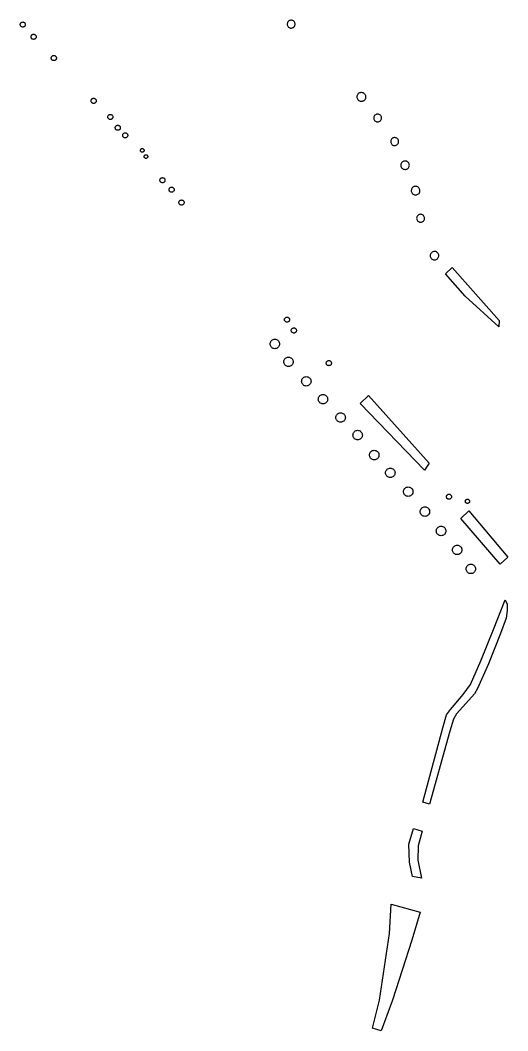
# Model space of a CAD drawing. Header units: millimetres. Extents: x 734061 to 736248, y 4017837 to 4020740.
# Drawn here: x 735548.4 to 735614.8, y 4018306.5 to 4018444 of the extents above; entities that cross this region are included whole.
import ezdxf

# ---------------------------------------------------------------- set-up
doc = ezdxf.new("R2010")
doc.units = ezdxf.units.MM
doc.layers.add('bolvar', color=143, linetype='Continuous', true_color=0x3faae0)

msp = doc.modelspace()

# ---------------------------------------------------------------- linework, layer by layer
at = {"layer": 'bolvar'}
for points in [[(735585.42, 4018442.99), (735585.51, 4018443.03), (735585.59, 4018443.07), (735585.66, 4018443.13), (735585.72, 4018443.2), (735585.76, 4018443.29), (735585.79, 4018443.37), (735585.81, 4018443.47), (735585.81, 4018443.56), (735585.79, 4018443.65), (735585.76, 4018443.74), (735585.71, 4018443.82), (735585.65, 4018443.89), (735585.58, 4018443.95), (735585.5, 4018443.99), (735585.41, 4018444.02), (735585.32, 4018444.04), (735585.23, 4018444.04), (735585.14, 4018444.02), (735585.05, 4018443.99), (735584.97, 4018443.95), (735584.9, 4018443.89), (735584.84, 4018443.81), (735584.79, 4018443.73), (735584.76, 4018443.65), (735584.74, 4018443.56), (735584.74, 4018443.47), (735584.75, 4018443.39), (735584.78, 4018443.31), (735584.82, 4018443.23), (735584.87, 4018443.16), (735584.93, 4018443.1), (735585, 4018443.05), (735585.08, 4018443.01), (735585.16, 4018442.98), (735585.25, 4018442.97), (735585.34, 4018442.98)], [(735549.09, 4018443.45), (735549.08, 4018443.39), (735549.07, 4018443.33), (735549.04, 4018443.27), (735549.01, 4018443.22), (735548.96, 4018443.18), (735548.91, 4018443.15), (735548.86, 4018443.12), (735548.8, 4018443.1), (735548.74, 4018443.1), (735548.68, 4018443.1), (735548.62, 4018443.12), (735548.56, 4018443.15), (735548.52, 4018443.18), (735548.47, 4018443.22), (735548.44, 4018443.27), (735548.41, 4018443.33), (735548.4, 4018443.39), (735548.39, 4018443.45), (735548.4, 4018443.51), (735548.41, 4018443.57), (735548.44, 4018443.62), (735548.47, 4018443.67), (735548.52, 4018443.72), (735548.56, 4018443.75), (735548.62, 4018443.78), (735548.68, 4018443.79), (735548.74, 4018443.8), (735548.8, 4018443.79), (735548.86, 4018443.78), (735548.91, 4018443.75), (735548.96, 4018443.72), (735549.01, 4018443.67), (735549.04, 4018443.62), (735549.07, 4018443.57), (735549.08, 4018443.51)], [(735550.57, 4018441.78), (735550.56, 4018441.72), (735550.55, 4018441.66), (735550.52, 4018441.61), (735550.49, 4018441.56), (735550.44, 4018441.52), (735550.39, 4018441.48), (735550.34, 4018441.46), (735550.28, 4018441.44), (735550.22, 4018441.43), (735550.16, 4018441.44), (735550.1, 4018441.46), (735550.04, 4018441.48), (735549.99, 4018441.52), (735549.95, 4018441.56), (735549.92, 4018441.61), (735549.89, 4018441.66), (735549.87, 4018441.72), (735549.87, 4018441.78), (735549.87, 4018441.84), (735549.89, 4018441.9), (735549.92, 4018441.96), (735549.95, 4018442.01), (735549.99, 4018442.05), (735550.04, 4018442.09), (735550.1, 4018442.11), (735550.16, 4018442.13), (735550.22, 4018442.13), (735550.28, 4018442.13), (735550.34, 4018442.11), (735550.39, 4018442.09), (735550.44, 4018442.05), (735550.49, 4018442.01), (735550.52, 4018441.96), (735550.55, 4018441.9), (735550.56, 4018441.84)], [(735553.32, 4018438.89), (735553.31, 4018438.83), (735553.3, 4018438.77), (735553.27, 4018438.71), (735553.24, 4018438.66), (735553.19, 4018438.62), (735553.14, 4018438.59), (735553.09, 4018438.56), (735553.03, 4018438.54), (735552.97, 4018438.54), (735552.91, 4018438.54), (735552.85, 4018438.56), (735552.79, 4018438.59), (735552.74, 4018438.62), (735552.7, 4018438.66), (735552.66, 4018438.71), (735552.64, 4018438.77), (735552.62, 4018438.83), (735552.62, 4018438.89), (735552.62, 4018438.95), (735552.64, 4018439.01), (735552.66, 4018439.06), (735552.7, 4018439.11), (735552.74, 4018439.16), (735552.79, 4018439.19), (735552.85, 4018439.22), (735552.91, 4018439.23), (735552.97, 4018439.24), (735553.03, 4018439.23), (735553.09, 4018439.22), (735553.14, 4018439.19), (735553.19, 4018439.16), (735553.24, 4018439.11), (735553.27, 4018439.06), (735553.3, 4018439.01), (735553.31, 4018438.95)], [(735558.74, 4018433.07), (735558.73, 4018433.01), (735558.72, 4018432.95), (735558.69, 4018432.89), (735558.66, 4018432.84), (735558.61, 4018432.8), (735558.56, 4018432.77), (735558.51, 4018432.74), (735558.45, 4018432.72), (735558.39, 4018432.72), (735558.33, 4018432.72), (735558.27, 4018432.74), (735558.21, 4018432.77), (735558.16, 4018432.8), (735558.12, 4018432.84), (735558.08, 4018432.89), (735558.06, 4018432.95), (735558.04, 4018433.01), (735558.04, 4018433.07), (735558.04, 4018433.13), (735558.06, 4018433.19), (735558.08, 4018433.24), (735558.12, 4018433.29), (735558.16, 4018433.34), (735558.21, 4018433.37), (735558.27, 4018433.4), (735558.33, 4018433.41), (735558.39, 4018433.42), (735558.45, 4018433.41), (735558.51, 4018433.4), (735558.56, 4018433.37), (735558.61, 4018433.34), (735558.66, 4018433.29), (735558.69, 4018433.24), (735558.72, 4018433.19), (735558.73, 4018433.13)], [(735594.97, 4018433.04), (735595.05, 4018433.05), (735595.14, 4018433.08), (735595.21, 4018433.12), (735595.28, 4018433.18), (735595.34, 4018433.24), (735595.39, 4018433.32), (735595.43, 4018433.4), (735595.45, 4018433.48), (735595.46, 4018433.57), (735595.45, 4018433.66), (735595.43, 4018433.75), (735595.4, 4018433.83), (735595.35, 4018433.9), (735595.29, 4018433.97), (735595.22, 4018434.02), (735595.15, 4018434.09), (735595.06, 4018434.14), (735594.97, 4018434.17), (735594.87, 4018434.19), (735594.77, 4018434.19), (735594.67, 4018434.18), (735594.58, 4018434.15), (735594.49, 4018434.1), (735594.41, 4018434.05), (735594.35, 4018433.97), (735594.29, 4018433.89), (735594.25, 4018433.8), (735594.23, 4018433.71), (735594.22, 4018433.61), (735594.22, 4018433.51), (735594.25, 4018433.41), (735594.29, 4018433.32), (735594.34, 4018433.24), (735594.41, 4018433.17), (735594.49, 4018433.11), (735594.58, 4018433.06), (735594.67, 4018433.03), (735594.77, 4018433.02), (735594.87, 4018433.02)], [(735561.01, 4018430.88), (735561.01, 4018430.82), (735560.99, 4018430.76), (735560.97, 4018430.71), (735560.93, 4018430.66), (735560.89, 4018430.61), (735560.84, 4018430.58), (735560.78, 4018430.55), (735560.72, 4018430.54), (735560.66, 4018430.53), (735560.6, 4018430.54), (735560.54, 4018430.55), (735560.49, 4018430.58), (735560.44, 4018430.61), (735560.39, 4018430.66), (735560.36, 4018430.71), (735560.33, 4018430.76), (735560.32, 4018430.82), (735560.31, 4018430.88), (735560.32, 4018430.94), (735560.33, 4018431), (735560.36, 4018431.06), (735560.39, 4018431.11), (735560.44, 4018431.15), (735560.49, 4018431.18), (735560.54, 4018431.21), (735560.6, 4018431.23), (735560.66, 4018431.23), (735560.72, 4018431.23), (735560.78, 4018431.21), (735560.84, 4018431.18), (735560.89, 4018431.15), (735560.93, 4018431.11), (735560.97, 4018431.06), (735560.99, 4018431), (735561.01, 4018430.94)], [(735597.09, 4018430.21), (735597.18, 4018430.23), (735597.27, 4018430.26), (735597.35, 4018430.3), (735597.42, 4018430.36), (735597.48, 4018430.43), (735597.52, 4018430.51), (735597.56, 4018430.6), (735597.57, 4018430.69), (735597.57, 4018430.78), (735597.56, 4018430.87), (735597.53, 4018430.96), (735597.48, 4018431.04), (735597.42, 4018431.11), (735597.35, 4018431.17), (735597.27, 4018431.22), (735597.19, 4018431.25), (735597.1, 4018431.27), (735597, 4018431.27), (735596.91, 4018431.26), (735596.83, 4018431.23), (735596.74, 4018431.18), (735596.67, 4018431.12), (735596.62, 4018431.06), (735596.57, 4018430.98), (735596.54, 4018430.9), (735596.52, 4018430.82), (735596.51, 4018430.73), (735596.52, 4018430.64), (735596.54, 4018430.56), (735596.58, 4018430.48), (735596.63, 4018430.41), (735596.69, 4018430.35), (735596.76, 4018430.29), (735596.83, 4018430.25), (735596.91, 4018430.22), (735597, 4018430.21)], [(735562.02, 4018429.41), (735562.02, 4018429.34), (735562, 4018429.29), (735561.98, 4018429.23), (735561.94, 4018429.18), (735561.9, 4018429.14), (735561.85, 4018429.1), (735561.79, 4018429.08), (735561.73, 4018429.06), (735561.67, 4018429.06), (735561.61, 4018429.06), (735561.55, 4018429.08), (735561.5, 4018429.1), (735561.45, 4018429.14), (735561.41, 4018429.18), (735561.37, 4018429.23), (735561.35, 4018429.29), (735561.33, 4018429.34), (735561.32, 4018429.41), (735561.33, 4018429.47), (735561.35, 4018429.52), (735561.37, 4018429.58), (735561.41, 4018429.63), (735561.45, 4018429.67), (735561.5, 4018429.71), (735561.55, 4018429.73), (735561.61, 4018429.75), (735561.67, 4018429.76), (735561.73, 4018429.75), (735561.79, 4018429.73), (735561.85, 4018429.71), (735561.9, 4018429.67), (735561.94, 4018429.63), (735561.98, 4018429.58), (735562, 4018429.52), (735562.02, 4018429.47)], [(735563.04, 4018428.37), (735563.03, 4018428.31), (735563.01, 4018428.25), (735562.99, 4018428.2), (735562.95, 4018428.15), (735562.91, 4018428.11), (735562.86, 4018428.07), (735562.81, 4018428.05), (735562.75, 4018428.03), (735562.69, 4018428.02), (735562.63, 4018428.03), (735562.57, 4018428.05), (735562.51, 4018428.07), (735562.46, 4018428.11), (735562.42, 4018428.15), (735562.38, 4018428.2), (735562.36, 4018428.25), (735562.34, 4018428.31), (735562.34, 4018428.37), (735562.34, 4018428.43), (735562.36, 4018428.49), (735562.38, 4018428.55), (735562.42, 4018428.6), (735562.46, 4018428.64), (735562.51, 4018428.68), (735562.57, 4018428.7), (735562.63, 4018428.72), (735562.69, 4018428.72), (735562.75, 4018428.72), (735562.81, 4018428.7), (735562.86, 4018428.68), (735562.91, 4018428.64), (735562.95, 4018428.6), (735562.99, 4018428.55), (735563.01, 4018428.49), (735563.03, 4018428.43)], [(735599.66, 4018427.08), (735599.73, 4018427.14), (735599.79, 4018427.2), (735599.84, 4018427.28), (735599.87, 4018427.36), (735599.9, 4018427.44), (735599.9, 4018427.53), (735599.89, 4018427.62), (735599.87, 4018427.71), (735599.84, 4018427.79), (735599.79, 4018427.86), (735599.73, 4018427.93), (735599.66, 4018427.98), (735599.58, 4018428.02), (735599.49, 4018428.05), (735599.41, 4018428.07), (735599.32, 4018428.07), (735599.23, 4018428.05), (735599.14, 4018428.02), (735599.07, 4018427.98), (735598.99, 4018427.92), (735598.93, 4018427.85), (735598.88, 4018427.77), (735598.85, 4018427.68), (735598.83, 4018427.59), (735598.83, 4018427.5), (735598.84, 4018427.4), (735598.87, 4018427.32), (735598.92, 4018427.23), (735598.97, 4018427.16), (735599.04, 4018427.1), (735599.12, 4018427.05), (735599.21, 4018427.01), (735599.3, 4018427), (735599.4, 4018426.99), (735599.49, 4018427.01), (735599.58, 4018427.04)], [(735565.25, 4018426.32), (735565.25, 4018426.28), (735565.24, 4018426.24), (735565.22, 4018426.2), (735565.2, 4018426.16), (735565.16, 4018426.13), (735565.13, 4018426.11), (735565.09, 4018426.09), (735565.05, 4018426.08), (735565, 4018426.07), (735564.96, 4018426.08), (735564.92, 4018426.09), (735564.88, 4018426.11), (735564.84, 4018426.13), (735564.81, 4018426.16), (735564.79, 4018426.2), (735564.77, 4018426.24), (735564.76, 4018426.28), (735564.75, 4018426.32), (735564.76, 4018426.37), (735564.77, 4018426.41), (735564.79, 4018426.45), (735564.81, 4018426.48), (735564.84, 4018426.51), (735564.88, 4018426.54), (735564.92, 4018426.56), (735564.96, 4018426.57), (735565, 4018426.57), (735565.05, 4018426.57), (735565.09, 4018426.56), (735565.13, 4018426.54), (735565.16, 4018426.51), (735565.2, 4018426.48), (735565.22, 4018426.45), (735565.24, 4018426.41), (735565.25, 4018426.37)], [(735565.76, 4018425.49), (735565.76, 4018425.44), (735565.74, 4018425.4), (735565.73, 4018425.36), (735565.7, 4018425.33), (735565.67, 4018425.3), (735565.63, 4018425.27), (735565.6, 4018425.25), (735565.55, 4018425.24), (735565.51, 4018425.24), (735565.47, 4018425.24), (735565.42, 4018425.25), (735565.38, 4018425.27), (735565.35, 4018425.3), (735565.32, 4018425.33), (735565.29, 4018425.36), (735565.28, 4018425.4), (735565.26, 4018425.44), (735565.26, 4018425.49), (735565.26, 4018425.53), (735565.28, 4018425.57), (735565.29, 4018425.61), (735565.32, 4018425.65), (735565.35, 4018425.68), (735565.38, 4018425.7), (735565.42, 4018425.72), (735565.47, 4018425.73), (735565.51, 4018425.74), (735565.55, 4018425.73), (735565.6, 4018425.72), (735565.63, 4018425.7), (735565.67, 4018425.68), (735565.7, 4018425.65), (735565.73, 4018425.61), (735565.74, 4018425.57), (735565.76, 4018425.53)], [(735600.93, 4018423.75), (735601.02, 4018423.78), (735601.11, 4018423.82), (735601.18, 4018423.88), (735601.25, 4018423.96), (735601.3, 4018424.04), (735601.34, 4018424.13), (735601.36, 4018424.22), (735601.37, 4018424.32), (735601.36, 4018424.41), (735601.33, 4018424.51), (735601.29, 4018424.59), (735601.24, 4018424.67), (735601.17, 4018424.74), (735601.09, 4018424.8), (735601.01, 4018424.84), (735600.91, 4018424.87), (735600.82, 4018424.88), (735600.72, 4018424.88), (735600.63, 4018424.86), (735600.54, 4018424.83), (735600.45, 4018424.77), (735600.38, 4018424.71), (735600.31, 4018424.63), (735600.26, 4018424.55), (735600.23, 4018424.45), (735600.21, 4018424.35), (735600.21, 4018424.25), (735600.23, 4018424.15), (735600.27, 4018424.06), (735600.32, 4018423.97), (735600.38, 4018423.9), (735600.46, 4018423.83), (735600.54, 4018423.78), (735600.64, 4018423.75), (735600.74, 4018423.73), (735600.84, 4018423.73)], [(735568.11, 4018422.27), (735568.1, 4018422.21), (735568.08, 4018422.15), (735568.06, 4018422.09), (735568.02, 4018422.04), (735567.98, 4018422), (735567.93, 4018421.96), (735567.88, 4018421.94), (735567.82, 4018421.92), (735567.76, 4018421.92), (735567.7, 4018421.92), (735567.64, 4018421.94), (735567.58, 4018421.96), (735567.53, 4018422), (735567.49, 4018422.04), (735567.45, 4018422.09), (735567.43, 4018422.15), (735567.41, 4018422.21), (735567.41, 4018422.27), (735567.41, 4018422.33), (735567.43, 4018422.39), (735567.45, 4018422.44), (735567.49, 4018422.49), (735567.53, 4018422.54), (735567.58, 4018422.57), (735567.64, 4018422.6), (735567.7, 4018422.61), (735567.76, 4018422.62), (735567.82, 4018422.61), (735567.88, 4018422.6), (735567.93, 4018422.57), (735567.98, 4018422.54), (735568.02, 4018422.49), (735568.06, 4018422.44), (735568.08, 4018422.39), (735568.1, 4018422.33)], [(735569.35, 4018420.98), (735569.34, 4018420.92), (735569.33, 4018420.86), (735569.3, 4018420.8), (735569.27, 4018420.75), (735569.22, 4018420.71), (735569.17, 4018420.67), (735569.12, 4018420.65), (735569.06, 4018420.63), (735569, 4018420.63), (735568.94, 4018420.63), (735568.88, 4018420.65), (735568.82, 4018420.67), (735568.77, 4018420.71), (735568.73, 4018420.75), (735568.7, 4018420.8), (735568.67, 4018420.86), (735568.65, 4018420.92), (735568.65, 4018420.98), (735568.65, 4018421.04), (735568.67, 4018421.1), (735568.7, 4018421.15), (735568.73, 4018421.2), (735568.77, 4018421.25), (735568.82, 4018421.28), (735568.88, 4018421.31), (735568.94, 4018421.32), (735569, 4018421.33), (735569.06, 4018421.32), (735569.12, 4018421.31), (735569.17, 4018421.28), (735569.22, 4018421.25), (735569.27, 4018421.2), (735569.3, 4018421.15), (735569.33, 4018421.1), (735569.34, 4018421.04)], [(735602.14, 4018420.26), (735602.25, 4018420.25), (735602.35, 4018420.27), (735602.45, 4018420.3), (735602.54, 4018420.35), (735602.62, 4018420.41), (735602.69, 4018420.48), (735602.75, 4018420.57), (735602.79, 4018420.67), (735602.81, 4018420.77), (735602.81, 4018420.87), (735602.8, 4018420.97), (735602.77, 4018421.07), (735602.72, 4018421.16), (735602.66, 4018421.24), (735602.59, 4018421.31), (735602.5, 4018421.37), (735602.4, 4018421.41), (735602.3, 4018421.43), (735602.2, 4018421.44), (735602.1, 4018421.43), (735602, 4018421.4), (735601.91, 4018421.35), (735601.83, 4018421.3), (735601.76, 4018421.23), (735601.71, 4018421.15), (735601.67, 4018421.06), (735601.64, 4018420.97), (735601.63, 4018420.87), (735601.63, 4018420.77), (735601.65, 4018420.68), (735601.69, 4018420.59), (735601.74, 4018420.5), (735601.8, 4018420.43), (735601.87, 4018420.36), (735601.96, 4018420.31), (735602.05, 4018420.28)], [(735570.7, 4018419.23), (735570.69, 4018419.17), (735570.68, 4018419.11), (735570.65, 4018419.05), (735570.62, 4018419), (735570.57, 4018418.96), (735570.52, 4018418.92), (735570.47, 4018418.9), (735570.41, 4018418.88), (735570.35, 4018418.88), (735570.29, 4018418.88), (735570.23, 4018418.9), (735570.17, 4018418.92), (735570.12, 4018418.96), (735570.08, 4018419), (735570.04, 4018419.05), (735570.02, 4018419.11), (735570, 4018419.17), (735570, 4018419.23), (735570, 4018419.29), (735570.02, 4018419.35), (735570.04, 4018419.4), (735570.08, 4018419.45), (735570.12, 4018419.5), (735570.17, 4018419.53), (735570.23, 4018419.56), (735570.29, 4018419.57), (735570.35, 4018419.58), (735570.41, 4018419.57), (735570.47, 4018419.56), (735570.52, 4018419.53), (735570.57, 4018419.5), (735570.62, 4018419.45), (735570.65, 4018419.4), (735570.68, 4018419.35), (735570.69, 4018419.29)], [(735603.12, 4018416.59), (735603.21, 4018416.64), (735603.28, 4018416.69), (735603.34, 4018416.77), (735603.39, 4018416.84), (735603.42, 4018416.93), (735603.44, 4018417.02), (735603.45, 4018417.12), (735603.43, 4018417.21), (735603.4, 4018417.3), (735603.36, 4018417.38), (735603.3, 4018417.45), (735603.23, 4018417.52), (735603.15, 4018417.57), (735603.06, 4018417.6), (735602.97, 4018417.62), (735602.88, 4018417.63), (735602.79, 4018417.61), (735602.7, 4018417.59), (735602.62, 4018417.54), (735602.55, 4018417.49), (735602.48, 4018417.42), (735602.43, 4018417.35), (735602.4, 4018417.27), (735602.37, 4018417.18), (735602.36, 4018417.09), (735602.37, 4018417), (735602.39, 4018416.91), (735602.43, 4018416.83), (735602.48, 4018416.76), (735602.54, 4018416.69), (735602.61, 4018416.63), (735602.69, 4018416.59), (735602.77, 4018416.56), (735602.86, 4018416.55), (735602.95, 4018416.55), (735603.04, 4018416.56)], [(735605.26, 4018411.65), (735605.31, 4018411.74), (735605.35, 4018411.83), (735605.37, 4018411.93), (735605.37, 4018412.03), (735605.36, 4018412.13), (735605.33, 4018412.22), (735605.28, 4018412.31), (735605.22, 4018412.39), (735605.15, 4018412.45), (735605.06, 4018412.51), (735604.97, 4018412.55), (735604.87, 4018412.57), (735604.77, 4018412.57), (735604.68, 4018412.56), (735604.58, 4018412.54), (735604.49, 4018412.49), (735604.41, 4018412.43), (735604.34, 4018412.36), (735604.29, 4018412.28), (735604.24, 4018412.19), (735604.22, 4018412.1), (735604.21, 4018412), (735604.22, 4018411.9), (735604.24, 4018411.81), (735604.28, 4018411.72), (735604.33, 4018411.64), (735604.4, 4018411.56), (735604.48, 4018411.5), (735604.56, 4018411.46), (735604.66, 4018411.43), (735604.75, 4018411.41), (735604.85, 4018411.41), (735604.95, 4018411.43), (735605.04, 4018411.47), (735605.12, 4018411.52), (735605.2, 4018411.58)], [(735613.54, 4018402.31), (735608.97, 4018406.5), (735606.29, 4018409.52), (735607.21, 4018410.37), (735613.6, 4018403.16)], [(735585.07, 4018403.29), (735585.06, 4018403.23), (735585.05, 4018403.17), (735585.02, 4018403.11), (735584.99, 4018403.06), (735584.94, 4018403.02), (735584.89, 4018402.98), (735584.84, 4018402.96), (735584.78, 4018402.94), (735584.72, 4018402.94), (735584.66, 4018402.94), (735584.6, 4018402.96), (735584.54, 4018402.98), (735584.49, 4018403.02), (735584.45, 4018403.06), (735584.42, 4018403.11), (735584.39, 4018403.17), (735584.37, 4018403.23), (735584.37, 4018403.29), (735584.37, 4018403.35), (735584.39, 4018403.41), (735584.42, 4018403.46), (735584.45, 4018403.51), (735584.49, 4018403.56), (735584.54, 4018403.59), (735584.6, 4018403.62), (735584.66, 4018403.63), (735584.72, 4018403.64), (735584.78, 4018403.63), (735584.84, 4018403.62), (735584.89, 4018403.59), (735584.94, 4018403.56), (735584.99, 4018403.51), (735585.02, 4018403.46), (735585.05, 4018403.41), (735585.06, 4018403.35)], [(735586, 4018401.82), (735585.99, 4018401.76), (735585.98, 4018401.7), (735585.95, 4018401.64), (735585.92, 4018401.59), (735585.87, 4018401.55), (735585.82, 4018401.52), (735585.77, 4018401.49), (735585.71, 4018401.47), (735585.65, 4018401.47), (735585.59, 4018401.47), (735585.53, 4018401.49), (735585.47, 4018401.52), (735585.42, 4018401.55), (735585.38, 4018401.59), (735585.34, 4018401.64), (735585.32, 4018401.7), (735585.3, 4018401.76), (735585.3, 4018401.82), (735585.3, 4018401.88), (735585.32, 4018401.94), (735585.34, 4018401.99), (735585.38, 4018402.04), (735585.42, 4018402.09), (735585.47, 4018402.12), (735585.53, 4018402.15), (735585.59, 4018402.16), (735585.65, 4018402.17), (735585.71, 4018402.16), (735585.77, 4018402.15), (735585.82, 4018402.12), (735585.87, 4018402.09), (735585.92, 4018402.04), (735585.95, 4018401.99), (735585.98, 4018401.94), (735585.99, 4018401.88)], [(735583.69, 4018399.99), (735583.68, 4018399.87), (735583.65, 4018399.77), (735583.61, 4018399.66), (735583.54, 4018399.57), (735583.46, 4018399.49), (735583.37, 4018399.43), (735583.27, 4018399.38), (735583.16, 4018399.35), (735583.05, 4018399.34), (735582.94, 4018399.35), (735582.83, 4018399.38), (735582.73, 4018399.43), (735582.64, 4018399.49), (735582.56, 4018399.57), (735582.5, 4018399.66), (735582.45, 4018399.77), (735582.42, 4018399.87), (735582.41, 4018399.99), (735582.42, 4018400.1), (735582.45, 4018400.2), (735582.5, 4018400.31), (735582.56, 4018400.4), (735582.64, 4018400.48), (735582.73, 4018400.54), (735582.83, 4018400.59), (735582.94, 4018400.62), (735583.05, 4018400.63), (735583.16, 4018400.62), (735583.27, 4018400.59), (735583.37, 4018400.54), (735583.46, 4018400.48), (735583.54, 4018400.4), (735583.61, 4018400.31), (735583.65, 4018400.2), (735583.68, 4018400.1)], [(735585.56, 4018397.56), (735585.55, 4018397.45), (735585.52, 4018397.34), (735585.47, 4018397.24), (735585.41, 4018397.15), (735585.33, 4018397.07), (735585.24, 4018397), (735585.13, 4018396.96), (735585.03, 4018396.93), (735584.91, 4018396.92), (735584.8, 4018396.93), (735584.7, 4018396.96), (735584.59, 4018397), (735584.5, 4018397.07), (735584.42, 4018397.15), (735584.36, 4018397.24), (735584.31, 4018397.34), (735584.28, 4018397.45), (735584.27, 4018397.56), (735584.28, 4018397.67), (735584.31, 4018397.78), (735584.36, 4018397.88), (735584.42, 4018397.97), (735584.5, 4018398.05), (735584.59, 4018398.11), (735584.7, 4018398.16), (735584.8, 4018398.19), (735584.91, 4018398.2), (735585.03, 4018398.19), (735585.13, 4018398.16), (735585.24, 4018398.11), (735585.33, 4018398.05), (735585.41, 4018397.97), (735585.47, 4018397.88), (735585.52, 4018397.78), (735585.55, 4018397.67)], [(735590.75, 4018397.37), (735590.75, 4018397.31), (735590.73, 4018397.25), (735590.71, 4018397.2), (735590.67, 4018397.15), (735590.63, 4018397.1), (735590.58, 4018397.07), (735590.52, 4018397.04), (735590.46, 4018397.03), (735590.4, 4018397.02), (735590.34, 4018397.03), (735590.28, 4018397.04), (735590.23, 4018397.07), (735590.18, 4018397.1), (735590.13, 4018397.15), (735590.1, 4018397.2), (735590.07, 4018397.25), (735590.06, 4018397.31), (735590.05, 4018397.37), (735590.06, 4018397.43), (735590.07, 4018397.49), (735590.1, 4018397.55), (735590.13, 4018397.6), (735590.18, 4018397.64), (735590.23, 4018397.67), (735590.28, 4018397.7), (735590.34, 4018397.71), (735590.4, 4018397.72), (735590.46, 4018397.71), (735590.52, 4018397.7), (735590.58, 4018397.67), (735590.63, 4018397.64), (735590.67, 4018397.6), (735590.71, 4018397.55), (735590.73, 4018397.49), (735590.75, 4018397.43)], [(735587.98, 4018394.9), (735587.97, 4018394.79), (735587.94, 4018394.68), (735587.89, 4018394.58), (735587.83, 4018394.49), (735587.75, 4018394.41), (735587.66, 4018394.34), (735587.56, 4018394.3), (735587.45, 4018394.27), (735587.34, 4018394.26), (735587.23, 4018394.27), (735587.12, 4018394.3), (735587.02, 4018394.34), (735586.92, 4018394.41), (735586.85, 4018394.49), (735586.78, 4018394.58), (735586.73, 4018394.68), (735586.71, 4018394.79), (735586.7, 4018394.9), (735586.71, 4018395.01), (735586.73, 4018395.12), (735586.78, 4018395.22), (735586.85, 4018395.31), (735586.92, 4018395.39), (735587.02, 4018395.46), (735587.12, 4018395.5), (735587.23, 4018395.53), (735587.34, 4018395.54), (735587.45, 4018395.53), (735587.56, 4018395.5), (735587.66, 4018395.46), (735587.75, 4018395.39), (735587.83, 4018395.31), (735587.89, 4018395.22), (735587.94, 4018395.12), (735587.97, 4018395.01)], [(735590.25, 4018392.47), (735590.24, 4018392.36), (735590.21, 4018392.25), (735590.17, 4018392.15), (735590.1, 4018392.06), (735590.02, 4018391.98), (735589.93, 4018391.92), (735589.83, 4018391.87), (735589.72, 4018391.84), (735589.61, 4018391.83), (735589.5, 4018391.84), (735589.39, 4018391.87), (735589.29, 4018391.92), (735589.2, 4018391.98), (735589.12, 4018392.06), (735589.06, 4018392.15), (735589.01, 4018392.25), (735588.98, 4018392.36), (735588.97, 4018392.47), (735588.98, 4018392.58), (735589.01, 4018392.69), (735589.06, 4018392.79), (735589.12, 4018392.88), (735589.2, 4018392.96), (735589.29, 4018393.03), (735589.39, 4018393.07), (735589.5, 4018393.1), (735589.61, 4018393.11), (735589.72, 4018393.1), (735589.83, 4018393.07), (735589.93, 4018393.03), (735590.02, 4018392.96), (735590.1, 4018392.88), (735590.17, 4018392.79), (735590.21, 4018392.69), (735590.24, 4018392.58)], [(735594.69, 4018391.88), (735595.81, 4018392.98), (735604.08, 4018383.75), (735603.41, 4018382.83)], [(735592.66, 4018389.97), (735592.65, 4018389.86), (735592.62, 4018389.75), (735592.57, 4018389.65), (735592.51, 4018389.56), (735592.43, 4018389.48), (735592.33, 4018389.41), (735592.23, 4018389.37), (735592.13, 4018389.34), (735592.01, 4018389.33), (735591.9, 4018389.34), (735591.79, 4018389.37), (735591.69, 4018389.41), (735591.6, 4018389.48), (735591.52, 4018389.56), (735591.46, 4018389.65), (735591.41, 4018389.75), (735591.38, 4018389.86), (735591.37, 4018389.97), (735591.38, 4018390.08), (735591.41, 4018390.19), (735591.46, 4018390.29), (735591.52, 4018390.38), (735591.6, 4018390.46), (735591.69, 4018390.53), (735591.79, 4018390.57), (735591.9, 4018390.6), (735592.01, 4018390.61), (735592.13, 4018390.6), (735592.23, 4018390.57), (735592.33, 4018390.53), (735592.43, 4018390.46), (735592.51, 4018390.38), (735592.57, 4018390.29), (735592.62, 4018390.19), (735592.65, 4018390.08)], [(735594.97, 4018387.58), (735594.96, 4018387.47), (735594.93, 4018387.36), (735594.89, 4018387.26), (735594.82, 4018387.17), (735594.74, 4018387.09), (735594.65, 4018387.03), (735594.55, 4018386.98), (735594.44, 4018386.95), (735594.33, 4018386.94), (735594.22, 4018386.95), (735594.11, 4018386.98), (735594.01, 4018387.03), (735593.92, 4018387.09), (735593.84, 4018387.17), (735593.77, 4018387.26), (735593.73, 4018387.36), (735593.7, 4018387.47), (735593.69, 4018387.58), (735593.7, 4018387.7), (735593.73, 4018387.8), (735593.77, 4018387.9), (735593.84, 4018388), (735593.92, 4018388.08), (735594.01, 4018388.14), (735594.11, 4018388.19), (735594.22, 4018388.22), (735594.33, 4018388.23), (735594.44, 4018388.22), (735594.55, 4018388.19), (735594.65, 4018388.14), (735594.74, 4018388.08), (735594.82, 4018388), (735594.89, 4018387.9), (735594.93, 4018387.8), (735594.96, 4018387.7)], [(735597.23, 4018384.86), (735597.22, 4018384.75), (735597.2, 4018384.65), (735597.15, 4018384.54), (735597.08, 4018384.45), (735597.01, 4018384.37), (735596.91, 4018384.31), (735596.81, 4018384.26), (735596.7, 4018384.23), (735596.59, 4018384.22), (735596.48, 4018384.23), (735596.37, 4018384.26), (735596.27, 4018384.31), (735596.18, 4018384.37), (735596.1, 4018384.45), (735596.04, 4018384.54), (735595.99, 4018384.65), (735595.96, 4018384.75), (735595.95, 4018384.86), (735595.96, 4018384.98), (735595.99, 4018385.08), (735596.04, 4018385.19), (735596.1, 4018385.28), (735596.18, 4018385.36), (735596.27, 4018385.42), (735596.37, 4018385.47), (735596.48, 4018385.5), (735596.59, 4018385.51), (735596.7, 4018385.5), (735596.81, 4018385.47), (735596.91, 4018385.42), (735597.01, 4018385.36), (735597.08, 4018385.28), (735597.15, 4018385.19), (735597.2, 4018385.08), (735597.22, 4018384.98)], [(735599.42, 4018382.45), (735599.41, 4018382.34), (735599.38, 4018382.23), (735599.33, 4018382.13), (735599.27, 4018382.04), (735599.19, 4018381.96), (735599.1, 4018381.9), (735598.99, 4018381.85), (735598.89, 4018381.82), (735598.78, 4018381.81), (735598.66, 4018381.82), (735598.56, 4018381.85), (735598.45, 4018381.9), (735598.36, 4018381.96), (735598.28, 4018382.04), (735598.22, 4018382.13), (735598.17, 4018382.23), (735598.14, 4018382.34), (735598.13, 4018382.45), (735598.14, 4018382.56), (735598.17, 4018382.67), (735598.22, 4018382.77), (735598.28, 4018382.86), (735598.36, 4018382.94), (735598.45, 4018383.01), (735598.56, 4018383.05), (735598.66, 4018383.08), (735598.78, 4018383.09), (735598.89, 4018383.08), (735598.99, 4018383.05), (735599.1, 4018383.01), (735599.19, 4018382.94), (735599.27, 4018382.86), (735599.33, 4018382.77), (735599.38, 4018382.67), (735599.41, 4018382.56)], [(735601.86, 4018379.88), (735601.85, 4018379.77), (735601.82, 4018379.66), (735601.77, 4018379.56), (735601.71, 4018379.47), (735601.63, 4018379.39), (735601.53, 4018379.32), (735601.43, 4018379.28), (735601.33, 4018379.25), (735601.21, 4018379.24), (735601.1, 4018379.25), (735600.99, 4018379.28), (735600.89, 4018379.32), (735600.8, 4018379.39), (735600.72, 4018379.47), (735600.66, 4018379.56), (735600.61, 4018379.66), (735600.58, 4018379.77), (735600.57, 4018379.88), (735600.58, 4018379.99), (735600.61, 4018380.1), (735600.66, 4018380.2), (735600.72, 4018380.29), (735600.8, 4018380.37), (735600.89, 4018380.43), (735600.99, 4018380.48), (735601.1, 4018380.51), (735601.21, 4018380.52), (735601.33, 4018380.51), (735601.43, 4018380.48), (735601.53, 4018380.43), (735601.63, 4018380.37), (735601.71, 4018380.29), (735601.77, 4018380.2), (735601.82, 4018380.1), (735601.85, 4018379.99)], [(735607.11, 4018379.19), (735607.11, 4018379.13), (735607.09, 4018379.07), (735607.06, 4018379.02), (735607.03, 4018378.97), (735606.99, 4018378.92), (735606.94, 4018378.89), (735606.88, 4018378.86), (735606.82, 4018378.85), (735606.76, 4018378.84), (735606.7, 4018378.85), (735606.64, 4018378.86), (735606.59, 4018378.89), (735606.54, 4018378.92), (735606.49, 4018378.97), (735606.46, 4018379.02), (735606.43, 4018379.07), (735606.42, 4018379.13), (735606.41, 4018379.19), (735606.42, 4018379.25), (735606.43, 4018379.31), (735606.46, 4018379.37), (735606.49, 4018379.42), (735606.54, 4018379.46), (735606.59, 4018379.5), (735606.64, 4018379.52), (735606.7, 4018379.54), (735606.76, 4018379.54), (735606.82, 4018379.54), (735606.88, 4018379.52), (735606.94, 4018379.5), (735606.99, 4018379.46), (735607.03, 4018379.42), (735607.06, 4018379.37), (735607.09, 4018379.31), (735607.11, 4018379.25)], [(735609.56, 4018378.57), (735609.56, 4018378.52), (735609.54, 4018378.47), (735609.52, 4018378.42), (735609.49, 4018378.38), (735609.46, 4018378.35), (735609.42, 4018378.32), (735609.37, 4018378.3), (735609.32, 4018378.28), (735609.27, 4018378.28), (735609.22, 4018378.28), (735609.17, 4018378.3), (735609.13, 4018378.32), (735609.09, 4018378.35), (735609.05, 4018378.38), (735609.02, 4018378.42), (735609, 4018378.47), (735608.99, 4018378.52), (735608.98, 4018378.57), (735608.99, 4018378.62), (735609, 4018378.67), (735609.02, 4018378.72), (735609.05, 4018378.76), (735609.09, 4018378.79), (735609.13, 4018378.82), (735609.17, 4018378.84), (735609.22, 4018378.86), (735609.27, 4018378.86), (735609.32, 4018378.86), (735609.37, 4018378.84), (735609.42, 4018378.82), (735609.46, 4018378.79), (735609.49, 4018378.76), (735609.52, 4018378.72), (735609.54, 4018378.67), (735609.56, 4018378.62)], [(735604.13, 4018377.17), (735604.12, 4018377.05), (735604.09, 4018376.95), (735604.04, 4018376.84), (735603.98, 4018376.75), (735603.9, 4018376.67), (735603.81, 4018376.61), (735603.71, 4018376.56), (735603.6, 4018376.53), (735603.49, 4018376.52), (735603.38, 4018376.53), (735603.27, 4018376.56), (735603.17, 4018376.61), (735603.08, 4018376.67), (735603, 4018376.75), (735602.93, 4018376.84), (735602.89, 4018376.95), (735602.86, 4018377.05), (735602.85, 4018377.17), (735602.86, 4018377.28), (735602.89, 4018377.38), (735602.93, 4018377.49), (735603, 4018377.58), (735603.08, 4018377.66), (735603.17, 4018377.72), (735603.27, 4018377.77), (735603.38, 4018377.8), (735603.49, 4018377.81), (735603.6, 4018377.8), (735603.71, 4018377.77), (735603.81, 4018377.72), (735603.9, 4018377.66), (735603.98, 4018377.58), (735604.04, 4018377.49), (735604.09, 4018377.38), (735604.12, 4018377.28)], [(735613.75, 4018370.03), (735608.39, 4018376.25), (735609.47, 4018377.29), (735614.77, 4018370.96)], [(735606.33, 4018374.53), (735606.32, 4018374.42), (735606.29, 4018374.31), (735606.24, 4018374.21), (735606.18, 4018374.12), (735606.1, 4018374.04), (735606.01, 4018373.98), (735605.9, 4018373.93), (735605.8, 4018373.9), (735605.68, 4018373.89), (735605.57, 4018373.9), (735605.47, 4018373.93), (735605.36, 4018373.98), (735605.27, 4018374.04), (735605.19, 4018374.12), (735605.13, 4018374.21), (735605.08, 4018374.31), (735605.05, 4018374.42), (735605.04, 4018374.53), (735605.05, 4018374.65), (735605.08, 4018374.75), (735605.13, 4018374.85), (735605.19, 4018374.95), (735605.27, 4018375.03), (735605.36, 4018375.09), (735605.47, 4018375.14), (735605.57, 4018375.17), (735605.68, 4018375.18), (735605.8, 4018375.17), (735605.9, 4018375.14), (735606.01, 4018375.09), (735606.1, 4018375.03), (735606.18, 4018374.95), (735606.24, 4018374.85), (735606.29, 4018374.75), (735606.32, 4018374.65)], [(735608.53, 4018371.95), (735608.52, 4018371.84), (735608.49, 4018371.73), (735608.45, 4018371.63), (735608.38, 4018371.54), (735608.3, 4018371.46), (735608.21, 4018371.4), (735608.11, 4018371.35), (735608, 4018371.32), (735607.89, 4018371.31), (735607.78, 4018371.32), (735607.67, 4018371.35), (735607.57, 4018371.4), (735607.48, 4018371.46), (735607.4, 4018371.54), (735607.33, 4018371.63), (735607.29, 4018371.73), (735607.26, 4018371.84), (735607.25, 4018371.95), (735607.26, 4018372.06), (735607.29, 4018372.17), (735607.33, 4018372.27), (735607.4, 4018372.36), (735607.48, 4018372.44), (735607.57, 4018372.51), (735607.67, 4018372.55), (735607.78, 4018372.58), (735607.89, 4018372.59), (735608, 4018372.58), (735608.11, 4018372.55), (735608.21, 4018372.51), (735608.3, 4018372.44), (735608.38, 4018372.36), (735608.45, 4018372.27), (735608.49, 4018372.17), (735608.52, 4018372.06)], [(735610.39, 4018369.37), (735610.38, 4018369.26), (735610.35, 4018369.15), (735610.3, 4018369.05), (735610.24, 4018368.95), (735610.16, 4018368.88), (735610.06, 4018368.81), (735609.96, 4018368.76), (735609.86, 4018368.74), (735609.74, 4018368.73), (735609.63, 4018368.74), (735609.52, 4018368.76), (735609.42, 4018368.81), (735609.33, 4018368.88), (735609.25, 4018368.95), (735609.19, 4018369.05), (735609.14, 4018369.15), (735609.11, 4018369.26), (735609.1, 4018369.37), (735609.11, 4018369.48), (735609.14, 4018369.59), (735609.19, 4018369.69), (735609.25, 4018369.78), (735609.33, 4018369.86), (735609.42, 4018369.92), (735609.52, 4018369.97), (735609.63, 4018370), (735609.74, 4018370.01), (735609.86, 4018370), (735609.96, 4018369.97), (735610.06, 4018369.92), (735610.16, 4018369.86), (735610.24, 4018369.78), (735610.3, 4018369.69), (735610.35, 4018369.59), (735610.38, 4018369.48)], [(735603.2, 4018337.61), (735605.94, 4018347.76), (735606.44, 4018349.49), (735606.97, 4018350.23), (735608.71, 4018352.27), (735609.69, 4018353.65), (735611.09, 4018356.85), (735612.83, 4018361.11), (735614.41, 4018365.17), (735614.68, 4018364.59), (735614.68, 4018363.72), (735614.57, 4018362.66), (735613.78, 4018360.59), (735612.13, 4018356.44), (735610.66, 4018353.11), (735610.22, 4018352.38), (735609.48, 4018351.5), (735607.78, 4018349.64), (735607.37, 4018348.92), (735606.89, 4018347.28), (735604.13, 4018337.35)], [(735603.04, 4018327.29), (735601.8, 4018327.53), (735601.41, 4018329.44), (735601.32, 4018331.91), (735601.92, 4018334.03), (735603.12, 4018333.67), (735602.56, 4018331.68), (735602.52, 4018329.74)], [(735597.52, 4018306.51), (735596.33, 4018306.87), (735597.32, 4018310.68), (735598.66, 4018319.74), (735598.9, 4018323.75), (735602.82, 4018322.67), (735601.71, 4018318.84), (735599.09, 4018310.7)]]:
    msp.add_lwpolyline(points, close=True, dxfattribs=at)

doc.saveas('drawing.dxf')
